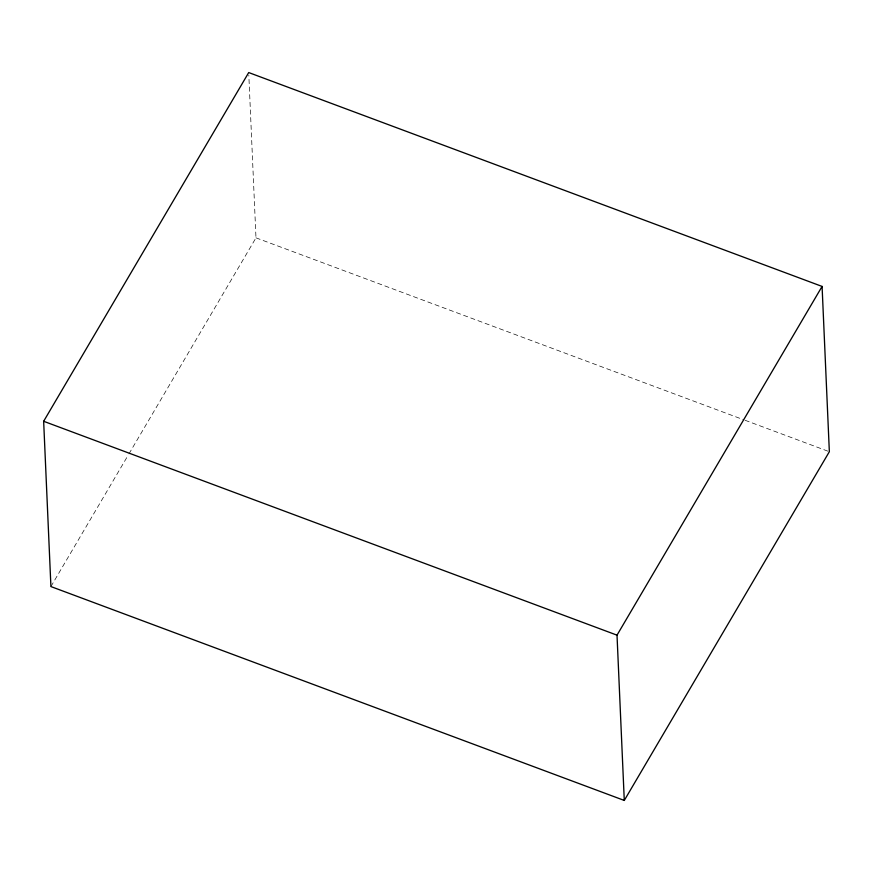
<?xml version="1.0" encoding="UTF-8"?>
<svg xmlns="http://www.w3.org/2000/svg" width="873" height="873" viewBox="0 0 873 873"><rect width="100%" height="100%" fill="white"/><g stroke="black" fill="none" stroke-linecap="round" stroke-linejoin="round"><path stroke-width="0.65" stroke-dasharray="4.37 3.27" d="M50.918 586.569L128.244 455.062M128.942 453.895L255.985 237.838L248.827 75.264M255.985 237.838L743.796 419.804M745.073 420.273L829.35 451.712"/><path stroke-width="1.31" d="M43.65 421.288L248.718 72.557L822.082 286.431L829.35 451.712L624.282 800.443L50.918 586.569L43.65 421.288L617.015 635.162L624.282 800.443M617.015 635.162L822.082 286.431"/></g></svg>
